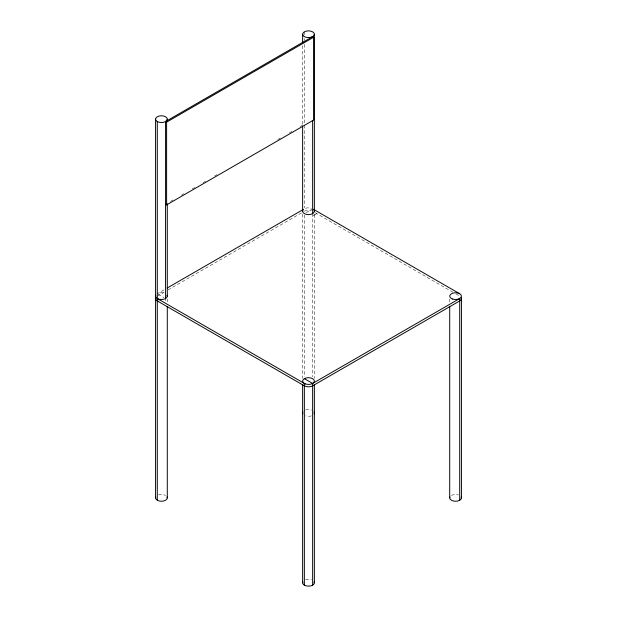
<?xml version="1.0" encoding="UTF-8"?>
<svg xmlns="http://www.w3.org/2000/svg" width="617" height="617" viewBox="0 0 617 617"><rect width="100%" height="100%" fill="white"/><g stroke="black" fill="none" stroke-linecap="round" stroke-linejoin="round"><path stroke-width="0.46" stroke-dasharray="3.08 2.31" d="M170.554 201.435L173.878 199.515M181.359 195.196L184.684 193.275M192.165 188.956L195.489 187.036M202.962 182.725L206.286 180.804M214.593 176.007L217.091 174.565M277.743 139.55L281.067 137.63M289.381 132.832L291.872 131.39M300.178 126.593L303.502 124.673M163.937 289.913L157.289 293.754A5.861 3.386 0 0 1 164.361 293.214M157.289 296.145L163.937 292.304M168.086 289.905L301.867 212.672M306.017 212.664L311.816 209.317M316.783 213.621L312.642 216.012A5.861 3.386 0 0 0 314.161 214.5M315.125 212.664L452.855 292.18M455.901 293.939L459.711 296.145M158.114 294.232L163.914 297.579M449.708 299.021L449.708 301.906M314.362 214.585L314.362 378.283M312.642 213.621L312.642 376.856M304.358 31.837L304.358 34.729M304.358 38.578L304.358 40.498M304.358 44.347L304.358 124.187M304.358 125.151L304.358 207.875M304.358 215.086L304.358 376.856M302.638 45.774L302.638 124.657M302.638 214.114L302.638 378.368M167.292 299.021L167.292 301.906M165.572 298.535L165.572 300.926M305.569 579.841A5.861 3.386 0 0 1 311.431 579.841M158.5 494.927A5.861 3.386 0 0 1 165.572 495.466M311.431 415.873A5.861 3.386 0 0 1 305.569 415.873M305.569 410.02A5.861 3.386 0 0 1 311.431 410.02M451.428 495.466A5.861 3.386 0 0 1 458.5 494.927M304.358 211.23A5.861 3.386 0 0 1 311.431 210.698M305.569 208.299A5.861 3.386 0 0 1 311.431 208.299"/><path stroke-width="0.93" d="M165.572 298.535L165.572 121.534L312.642 36.627L313.675 37.221L313.675 119.999L166.605 204.906L165.572 204.312M165.572 121.534L166.605 122.135L313.675 37.221M167.261 287.992L303.525 209.317M304.358 378.661L312.642 383.442L459.711 298.535L459.711 500.248M313.475 209.317L459.711 293.754M157.289 298.535L304.358 383.442L304.358 585.163M157.289 300.926L304.358 385.833A5.861 3.386 0 0 0 312.642 385.833L459.711 300.926A5.861 3.386 0 0 0 461.231 297.656M461.431 298.535L461.431 497.857M449.708 306.711L449.708 497.857M314.362 34.236A5.861 3.386 0 0 1 305.569 37.159A5.861 3.386 0 0 1 305.569 31.305A5.861 3.386 0 0 1 314.362 34.236L314.362 211.23M314.362 384.892L314.362 582.764M312.642 120.361L312.642 213.621M312.642 383.442L312.642 585.163M302.638 34.236L302.638 42.889M302.638 126.578L302.638 211.23M302.638 384.892L302.638 582.764M167.292 119.143A5.861 3.386 0 0 1 158.5 122.073A5.861 3.386 0 0 1 158.5 116.212A5.861 3.386 0 0 1 167.292 119.143L167.292 121.063M167.292 203.795L167.292 296.145M167.292 306.711L167.292 497.857M166.605 122.135L166.605 204.906M157.289 121.534L157.289 500.248M155.569 119.143L155.569 296.145M155.569 298.535L155.569 497.857M314.161 581.893A5.861 3.386 0 0 1 308.5 586.15A5.861 3.386 0 0 1 302.839 581.893M167.091 496.978A5.861 3.386 0 0 1 161.43 501.243A5.861 3.386 0 0 1 155.769 496.978M314.161 412.071A5.861 3.386 0 0 1 314.161 413.822M302.839 413.822A5.861 3.386 0 0 1 302.839 412.071M461.231 496.978A5.861 3.386 0 0 1 455.57 501.243A5.861 3.386 0 0 1 449.909 496.978M314.161 210.358A5.861 3.386 0 0 1 308.5 214.616A5.861 3.386 0 0 1 302.839 210.358M158.5 301.466A5.861 3.386 0 0 1 155.769 297.656M167.091 295.265A5.861 3.386 0 0 1 161.43 299.523A5.861 3.386 0 0 1 155.769 295.265M452.639 299.068A5.861 3.386 0 0 0 461.431 296.145A5.861 3.386 0 0 0 452.639 293.214A5.861 3.386 0 0 0 452.639 299.068M305.569 383.982A5.861 3.386 0 0 0 314.362 381.051A5.861 3.386 0 0 0 305.569 378.121A5.861 3.386 0 0 0 305.569 383.982"/></g></svg>
